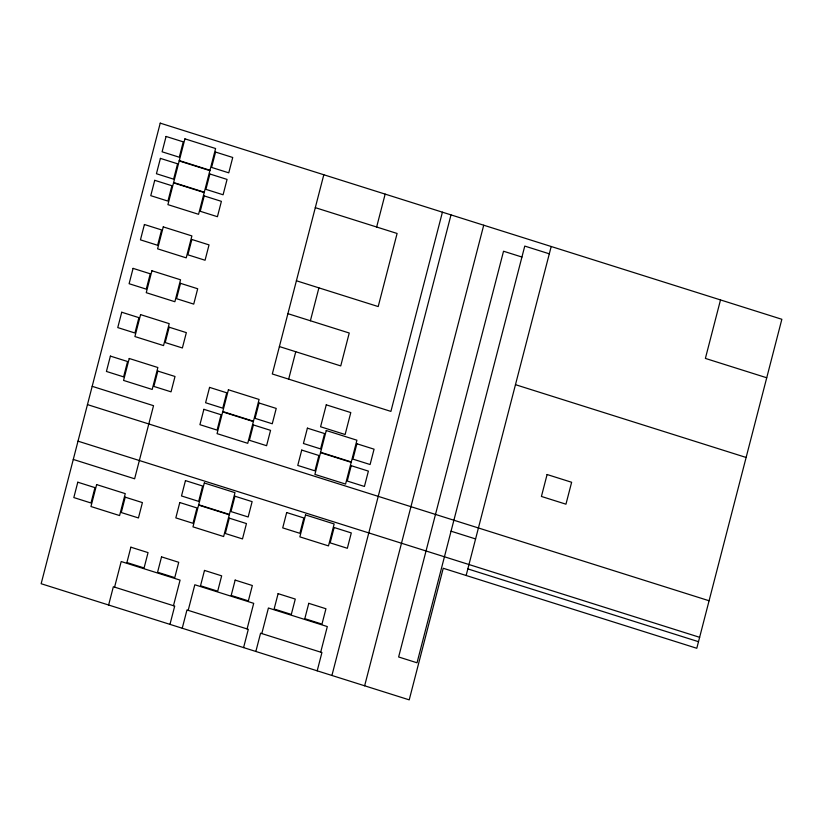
<?xml version="1.0" encoding="UTF-8"?>
<svg xmlns="http://www.w3.org/2000/svg" width="823" height="823" viewBox="0 0 823 823"><rect width="100%" height="100%" fill="white"/><g stroke="black" fill="none" stroke-linecap="round" stroke-linejoin="round"><path stroke-width="1.23" d="M108.626 605.018L113.358 586.737L174.702 606.098L169.97 624.369M114.582 587.128L121.197 561.533L180.083 580.122L173.468 605.707M182.243 628.237L186.965 609.966L248.309 629.317L243.587 647.598M188.189 610.347L194.814 584.762L253.7 603.341L247.085 628.937M323.809 174.754L272.31 373.981L390.904 411.397L442.414 212.18M288.667 379.136L295.755 351.719M310.394 320.764L318.902 287.865M255.85 651.466L260.582 633.196L321.927 652.546L317.194 670.827M261.807 633.576L268.421 607.991L327.317 626.57L320.703 652.166M376.646 227.014L385.154 194.115M331.926 675.467L451.004 214.885M364.64 685.796L483.718 225.214M466.137 575.493L551.194 246.509M720.506 299.932L705.383 358.416L766.727 377.767M549.301 253.813L524.765 246.077L417.035 662.793L398.63 656.98L503.532 251.231L521.936 257.043M179.301 160.588L209.968 170.268M179.198 160.948L209.875 170.628M315.302 207.653L397.098 233.465L378.199 306.567L296.403 280.766M173.622 182.521L204.299 192.201M173.53 182.881L204.207 192.561M515.476 384.68L746.132 457.465M287.896 313.666L349.24 333.017L340.743 365.916L279.398 346.565M222.786 411.531L253.463 421.211M222.694 411.891L253.371 421.571M320.62 452.28L351.298 461.96M320.528 452.65L351.195 462.331M92.186 386.326L153.531 405.688L134.622 478.791L73.278 459.44M87.454 404.607L709.076 600.749M451.055 531.195L475.591 538.942M78.01 441.159L699.632 637.311M467.845 568.909L698.501 641.693M198.693 504.746L229.36 514.416M198.6 505.106L229.267 514.787M160.228 123.141L41.15 583.723L409.216 699.859L443.237 568.261L696.793 648.277L781.85 319.283L160.228 123.141M154.734 180.319L150.763 195.668L167.943 201.09L171.914 185.731L154.734 180.319M160.403 158.386L156.432 173.735L173.612 179.157L177.583 163.798L160.403 158.386M166.071 136.453L162.11 151.802L179.28 157.224L183.251 141.865L166.071 136.453M77.794 482.206L73.823 497.565L90.993 502.987L94.964 487.627L77.794 482.206M110.395 356.102L106.424 371.451L123.604 376.872L127.565 361.513L110.395 356.102M121.732 312.236L117.761 327.585L134.941 333.006L138.912 317.647L121.732 312.236M133.079 268.37L129.108 283.719L146.278 289.14L150.249 273.792L133.079 268.37M144.416 224.504L140.445 239.853L157.625 245.275L161.596 229.926L144.416 224.504M184.918 138.84L167.913 204.639L198.58 214.309L215.595 148.521L184.918 138.84M96.63 484.593L90.962 506.526L119.592 515.558L125.261 493.635L96.63 484.593M129.242 358.489L123.563 380.421L152.193 389.454L157.862 367.521L129.242 358.489M140.579 314.623L134.91 336.556L163.54 345.588L169.209 323.655L140.579 314.623M151.916 270.757L146.247 292.69L174.877 301.722L180.546 279.789L151.916 270.757M163.263 226.891L157.594 248.824L186.214 257.856L191.893 235.923L163.263 226.891M125.23 497.174L121.259 512.534L138.439 517.955L142.41 502.596L125.23 497.174M157.831 371.07L153.86 386.419L171.04 391.841L175.011 376.481L157.831 371.07M169.178 327.204L165.207 342.553L182.377 347.975L186.348 332.626L169.178 327.204M180.515 283.338L176.544 298.687L193.724 304.109L197.695 288.76L180.515 283.338M191.852 239.472L187.891 254.821L205.061 260.243L209.032 244.894L191.852 239.472M204.217 195.925L200.246 211.285L217.426 216.706L221.397 201.347L204.217 195.925M209.886 173.992L205.915 189.352L223.095 194.773L227.066 179.414L209.886 173.992M215.564 152.06L211.593 167.419L228.763 172.84L232.734 157.481L215.564 152.06M130.878 547.192L126.907 562.551L144.087 567.963L148.047 552.614L130.878 547.192M161.545 556.873L157.574 572.222L174.754 577.643L178.725 562.294L161.545 556.873M179.795 502.534L175.824 517.893L193.004 523.305L196.975 507.956L179.795 502.534M185.463 480.601L181.502 495.96L198.672 501.372L202.643 486.023L185.463 480.601M203.898 409.319L199.927 424.678L217.107 430.1L221.068 414.741L203.898 409.319M209.567 387.386L205.596 402.745L222.776 408.167L226.747 392.808L209.567 387.386M204.31 482.988L192.973 526.854L223.64 536.534L234.987 492.668L204.31 482.988M228.413 389.783L217.066 433.639L247.744 443.319L259.08 399.453L228.413 389.783M204.485 570.421L200.524 585.77L217.694 591.192L221.665 575.843L204.485 570.421M229.278 518.151L225.317 533.499L242.487 538.921L246.458 523.572L229.278 518.151M234.956 496.218L230.985 511.567L248.155 516.988L252.126 501.639L234.956 496.218M253.381 424.935L249.41 440.295L266.59 445.706L270.561 430.357L253.381 424.935M259.05 403.003L255.079 418.362L272.259 423.773L276.23 408.424L259.05 403.003M235.162 580.102L231.191 595.451L248.371 600.872L252.342 585.523L235.162 580.102M301.732 450.078L297.761 465.427L314.942 470.849L318.902 455.5L301.732 450.078M307.401 428.145L303.43 443.494L320.61 448.916L324.581 433.567L307.401 428.145M286.682 512.544L282.721 527.893L299.891 533.314L303.862 517.965L286.682 512.544M326.258 404.834L320.579 426.767L345.125 434.513L350.793 412.58L326.258 404.834M278.102 593.65L274.131 608.999L291.311 614.421L295.282 599.072L278.102 593.65M326.247 430.532L314.9 474.398L345.578 484.078L356.915 440.212L326.247 430.532M305.528 514.931L299.86 536.863L328.49 545.896L334.159 523.963L305.528 514.931M308.779 603.331L304.808 618.68L321.978 624.101L325.949 608.753L308.779 603.331M334.128 527.512L330.157 542.861L347.337 548.283L351.298 532.934L334.128 527.512M351.215 465.695L347.244 481.044L364.424 486.465L368.395 471.116L351.215 465.695M356.884 443.762L352.913 459.111L370.093 464.532L374.064 449.183L356.884 443.762M547.089 474.521L541.421 496.454L565.957 504.19L571.635 482.268L547.089 474.521"/></g></svg>
